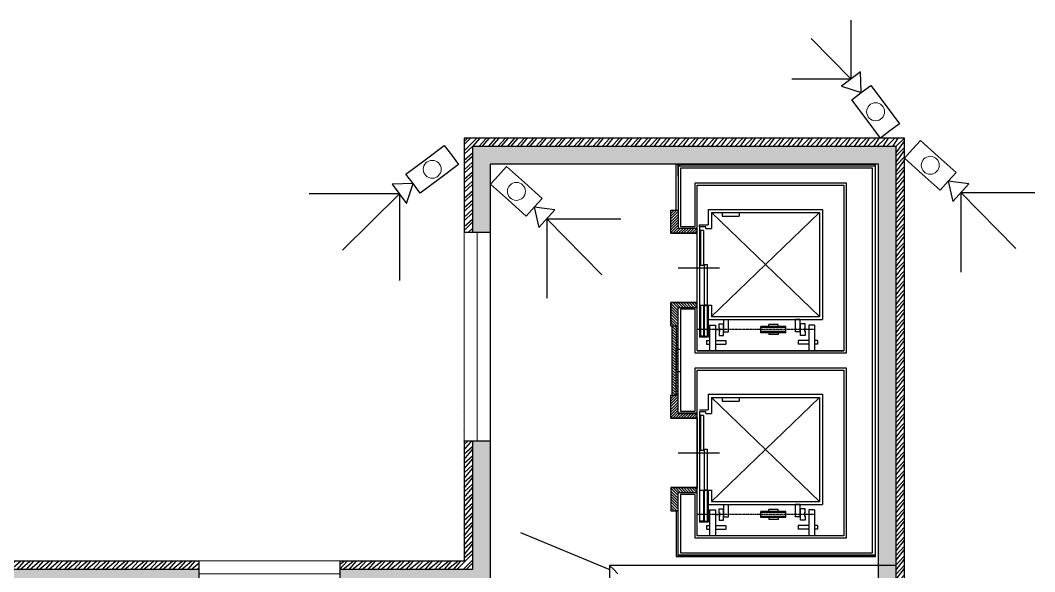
# Model space of a CAD drawing. Header units: millimetres. Extents: x 10540 to 43405, y 9870 to 40670.
# Drawn here: x 28395 to 42770, y 32850 to 40670 of the extents above; entities that cross this region are included whole.
import ezdxf

# ---------------------------------------------------------------- set-up
doc = ezdxf.new("R2010")
doc.units = ezdxf.units.MM
doc.set_wipeout_variables(frame=1)
doc.linetypes.add('DASHDOT', pattern=[1, 0.5, -0.25, 0, -0.25])
doc.linetypes.add('HIDDEN', pattern=[0.375, 0.25, -0.125])
for name, color, linetype in [('Камеры', 7, 'Continuous'), ('Перегородки', 7, 'Continuous'), ('Сетка', 7, 'Continuous'), ('Стены', 7, 'Continuous')]:
    doc.layers.add(name, color=color, linetype=linetype)
doc.layers.add('тонкие', color=7, linetype='Continuous', lineweight=20)
pattern_1 = [(134.9999999999999, (44596.4714759581, 18008.07402598388), (-19.31660880956452, -19.31660880956449), [])]

# ---------------------------------------------------------------- blocks, each defined once
blk = doc.blocks.new('*U65')
blk.add_wipeout([(-1479.9999999921333, 374.9999999970423), (1479.999999992135, 374.9999999970378), (1479.9999999921342, -5.000000000003183), (-1479.999999992134, -4.999999999998636)]).dxf.layer = 'тонкие'
for p, q in [((-1479.999999992134, 2.474551464998566e-12), (-1479.999999992133, 369.9999999970433)), ((1479.999999992134, -2.701925140441798e-12), (1479.999999992134, 369.9999999970381))]:
    blk.add_line(p, q)
at = {"layer": 'тонкие'}
for p, q in [((-1479.999999992133, 369.9999999970433), (1479.999999992134, 369.9999999970383)), ((-1479.999999992134, 184.9999999985229), (1479.999999992134, 184.9999999985179)), ((-1479.999999992134, 2.474551464998566e-12), (1479.999999992134, -2.474551464998566e-12))]:
    blk.add_line(p, q, dxfattribs=at)
blk = doc.blocks.new('*U41')
blk.add_wipeout([(-999.9999999921333, 374.9999999970423), (999.9999999921337, 374.99999999703914), (999.9999999921333, -5.000000000001364), (-999.9999999921341, -4.999999999998636)]).dxf.layer = 'тонкие'
for p, q in [((-999.9999999921338, 1.632599162759801e-12), (-999.9999999921333, 369.9999999970425)), ((999.9999999921338, -1.859972838203033e-12), (999.9999999921345, 369.999999997039))]:
    blk.add_line(p, q)
at = {"layer": 'тонкие'}
for p, q in [((-999.9999999921333, 369.9999999970425), (999.9999999921345, 369.9999999970392)), ((-999.9999999921336, 184.9999999985221), (999.9999999921342, 184.9999999985188)), ((-999.9999999921338, 1.632599162759801e-12), (999.9999999921338, -1.632599162759801e-12))]:
    blk.add_line(p, q, dxfattribs=at)
blk = doc.blocks.new('видеокамера с поворотным устройством')
blk.add_wipeout([(0, 2), (8, 2), (8, -2), (0, -2)])
at = {"color": 0, "lineweight": 20}
blk.add_circle((4, 0), 1.5, dxfattribs=at)
blk.add_wipeout([(8, 0), (10.849205711401737, 2), (10.849205711401737, -2)])
at = {"color": 0, "lineweight": 30}
blk.add_lwpolyline([(0, -2), (0, 0), (0, 2), (4, 2), (8, 2), (8, 0), (8, -2), (4, -2)], close=True, dxfattribs=at)
blk.add_lwpolyline([(8, 0), (10.84920571140174, -2), (10.84920571140174, 2), (8, 0)], dxfattribs=at)

msp = doc.modelspace()

# ---------------------------------------------------------------- hatches: boundary and pattern name
at = {"linetype": 'Continuous'}
h = msp.add_hatch(dxfattribs=at)
h.set_pattern_fill('ANSI31', color=256, scale=218.5424812603338, angle=-270.0000000000001, style=0)
h.set_pattern_definition([(225, (44596.4714759581, 53683.9759875489), (-19.31660880956451, 19.3166088095645), [])])
h.paths.add_polyline_path([(37612.12708151268, 37976.8141990853), (37688.61695003437, 37976.8141990853), (37715.93476009296, 37976.8141990853), (37715.93476009296, 37718.18961345679), (37989.11286175178, 37718.18961345679), (37989.11286175178, 37649.00047719009), (37612.12708151268, 37649.00047719009)])
h = msp.add_hatch(dxfattribs=at)
h.set_pattern_fill('ANSI31', color=256, scale=218.5424812603338, angle=-270.0000000000001, style=0)
h.set_pattern_definition([(134.9999999999999, (44596.4714759581, 20630.58380108602), (-19.31660880956452, -19.31660880956449), [])])
h.paths.add_polyline_path([(37612.12708151268, 36337.74558960921), (37688.61695003437, 36337.74558960921), (37715.93476009296, 36337.74558960921), (37715.93476009296, 36596.37017517812), (37989.11286175178, 36596.37017517812), (37989.11286175178, 36665.55931150443), (37612.12708151268, 36665.55931150443)])
h = msp.add_hatch(dxfattribs=at)
h.set_pattern_fill('ANSI31', color=256, scale=218.5424812603338, angle=-270.0000000000001, style=0)
h.set_pattern_definition(pattern_1)
h.paths.add_polyline_path([(37688.61695003437, 36004.46830570228), (37688.61695003437, 36337.74558960921), (37633.98132967876, 36337.74558960921), (37633.98132967876, 35354.30442392356), (37688.61695003437, 35354.30442392356)])
h.paths.add_polyline_path([(37688.61695003437, 35354.30442392356), (37715.93476009296, 35354.30442392356), (37715.93476009296, 35687.5817078305), (37688.61695003437, 35687.5817078305)])
h.paths.add_polyline_path([(37715.93476009296, 36004.46830570228), (37688.61695003437, 36004.46830570228), (37688.61695003437, 35687.5817078305), (37715.93476009296, 35687.5817078305)])
h.paths.add_polyline_path([(37688.61695003437, 36004.46830570228), (37715.93476009296, 36004.46830570228), (37715.93476009296, 36337.74558960921), (37688.61695003437, 36337.74558960921)])
h = msp.add_hatch(dxfattribs=at)
h.set_pattern_fill('ANSI31', color=256, scale=218.5424812603338, angle=-270.0000000000001, style=0)
h.set_pattern_definition([(225, (44596.4714759581, 51061.46621244676), (-19.31660880956451, 19.3166088095645), [])])
h.paths.add_polyline_path([(37612.12708151268, 35354.30442392356), (37688.61695003437, 35354.30442392356), (37715.93476009296, 35354.30442392356), (37715.93476009296, 35095.67983835466), (37989.11286175178, 35095.67983835466), (37989.11286175178, 35026.49070202834), (37612.12708151268, 35026.49070202834)])
h = msp.add_hatch(dxfattribs=at)
h.set_pattern_fill('ANSI31', color=256, scale=218.5424812603338, angle=-270.0000000000001, style=0)
h.set_pattern_definition(pattern_1)
h.paths.add_polyline_path([(37612.12708151268, 33715.23581450708), (37688.61695003437, 33715.23581450708), (37715.93476009296, 33715.23581450708), (37715.93476009296, 33973.86040007598), (37989.11286175178, 33973.86040007598), (37989.11286175178, 34043.04953634269), (37612.12708151268, 34043.04953634269)])
at = {"layer": 'Сетка'}
h = msp.add_hatch(dxfattribs=at)
h.set_pattern_fill('ANSI36', color=256, scale=10)
h.set_pattern_definition([(45, (0, 0), (16.83798022700467, 61.73926083235044), [79.375, -15.875, 0, -15.875])])
h.paths.add_polyline_path([(40804.8677229874, 38880.02313613422), (34804.8677229874, 38880.02313613422), (34804.8677229874, 32880.02313613422), (12804.8677229874, 32880.02313613422), (12804.8677229874, 11880.02313613422), (40804.8677229874, 11880.02313613422)])
h.paths.add_polyline_path([(13054.8677229874, 32630.02313613422), (35054.8677229874, 32630.02313613422), (35054.8677229874, 38630.02313613422), (40554.8677229874, 38630.02313613422), (40554.8677229874, 12130.02313613422), (13054.8677229874, 12130.02313613422)], flags=16)
h.paths.add_polyline_path([(37688.61695003437, 33065.07193272836), (37688.61695003437, 33715.23581450708), (37612.12708151268, 33715.23581450708), (37612.12708151268, 34043.04953634269), (37989.11286175178, 34043.04953634269), (37989.11286175178, 35026.49070202834), (37612.12708151268, 35026.49070202834), (37612.12708151268, 35354.30442392356), (37633.98132967876, 35354.30442392356), (37633.98132967876, 36337.74558960921), (37612.12708151268, 36337.74558960921), (37612.12708151268, 36665.55931150443), (37715.93476009296, 36665.55931150443), (37989.11286175178, 36665.55931150443), (37989.11286175178, 37649.00047719009), (37612.12708151268, 37649.00047719009), (37612.12708151268, 37976.8141990853), (37688.61695003437, 37976.8141990853), (37688.61695003437, 38626.97808080442), (37751.96395897793, 38626.97808080442), (40513.27852022575, 38626.97808080442), (40513.70557296203, 33065.07193272836), (37737.78900825905, 33065.07193272836)], flags=0)
h.paths.add_polyline_path([(37989.11286175178, 34043.04953634269), (37989.11286175178, 35026.49070202834), (37989.11286175178, 35103.51278888709), (37715.93476009296, 35103.51278888709), (37715.93476009296, 35687.5817078305), (37688.61695003437, 35687.5817078305), (37688.61695003437, 36337.74558960921), (37612.12708151268, 36337.74558960921), (37612.12708151268, 36665.55931150443), (37715.93476009296, 36665.55931150443), (37989.11286175178, 36665.55931150443), (37989.11286175178, 37649.00047719009), (37989.11286175178, 38331.94573109872), (40065.26643371509, 38331.94573109872), (40065.26643371509, 35982.61405753619), (37989.11286175178, 35982.61405753619), (37989.11286175178, 36596.71016126401), (37715.93476009296, 36596.71016126401), (37715.93476009296, 35687.5817078305), (37748.71613228248, 35687.5817078305), (37748.71613228248, 36573.03247636087), (37956.33148956226, 36573.03247636087), (37956.33148956226, 35949.83268534667), (40098.04780590461, 35949.83268534667), (40098.04780590461, 38364.72710328824), (37956.33148956226, 38364.72710328824), (37956.33148956226, 37746.39360439307), (37748.71613228248, 37746.39360439307), (37748.71613228248, 38572.34246050841), (40469.57002401279, 38572.34246050841), (40469.57002401279, 33119.70755302436), (37748.71613228248, 33119.70755302436), (37748.71613228248, 33944.70541977412), (37956.33148956226, 33944.70541977412), (37956.33148956226, 33327.32291024453), (40098.04780590461, 33327.32291024453), (40098.04780590461, 35742.2173281861), (37956.33148956226, 35742.2173281861), (37956.33148956226, 35124.83481859691), (37748.71613228248, 35124.83481859691), (37748.71613228249, 35687.5817078305), (37715.93476009296, 35687.5817078305), (37715.93476009296, 35103.51278888709), (37989.11286175178, 35103.51278888709), (37989.11286175178, 35709.43595599658), (40065.26643371509, 35709.43595599658), (40065.26643371509, 33360.10428243405), (37989.11286175178, 33360.10428243405)], flags=0)
h.paths.add_polyline_path([(38019.52320957111, 35116.07089530952), (38108.25970995353, 35116.07089530952), (38108.25970995353, 35092.66371410615), (38188.70517694877, 35092.66371410615), (38188.70517694877, 35322.46123444564), (39718.50254571365, 35322.46123444564), (39718.50254571365, 33846.30854552514), (38188.70517694877, 33846.30854552514), (38188.70517694877, 34005.41486984021), (38144.9966806166, 34005.41486984021), (38144.9966806166, 33802.60004925258), (38364.01669728683, 33802.60004925258), (38364.01669728683, 33802.92999845273), (38429.57944166588, 33802.92999845273), (39382.00202977585, 33802.69418604134), (39382.00202977585, 33802.92999845273), (39447.56477415489, 33802.92999845273), (39762.21104192677, 33802.60004925258), (39447.56477415489, 33802.60004925258), (39447.56477415489, 33743.16389232404), (39449.81691634582, 33743.16389232404), (39449.81691634582, 33661.21046185023), (39566.88174152302, 33661.21046185023), (39566.88174152302, 33688.1052095843), (39566.88174152302, 33725.74710917003), (39648.83517205642, 33725.74710917003), (39648.83517205642, 33507.72648584373), (39692.54366826938, 33507.72648584373), (39692.54366826938, 33453.09086548812), (39648.83517205642, 33453.09086548812), (39648.83517205642, 33661.21046185023), (39566.88174152302, 33661.21046185023), (39566.88174152302, 33634.31571411616), (39566.88174152302, 33453.09086548812), (39419.36556672977, 33453.09086548812), (39419.36556672977, 33507.72648584373), (39566.88174152302, 33507.72648584373), (39566.88174152302, 33661.21046185023), (39506.87927770542, 33661.21046185023), (39449.81691634582, 33661.21046185023), (39449.81691634582, 33628.09601342208), (39382.00202977585, 33628.09601342208), (39382.00202977585, 33661.21046185023), (39245.41297900604, 33661.21046185023), (39245.41297900604, 33617.50196557767), (39133.40995728897, 33617.50196557767), (39133.40995728897, 33590.18415545947), (39002.28446865009, 33590.18415545947), (39002.28446865009, 33617.50196557767), (38890.28144693302, 33617.50196557767), (38890.28144693302, 33661.21046185023), (38429.57944166588, 33661.21046185023), (38429.57944166588, 33628.09601342208), (38361.76455533432, 33628.09601342208), (38361.76455533432, 33661.21046185023), (38244.69972991871, 33661.21046185023), (38244.69972991871, 33634.31571411616), (38244.69972991871, 33507.72648584373), (38392.21590483116, 33507.72648584373), (38392.21590483116, 33453.09086548812), (38244.69972991871, 33453.09086548812), (38244.69972991871, 33661.21046185023), (38162.74629950451, 33661.21046185023), (38162.74629950451, 33453.09086548812), (38119.03780317234, 33453.09086548812), (38119.03780317234, 33507.72648584373), (38162.74629950451, 33507.72648584373), (38162.74629950451, 33661.21046185023), (38144.9966806166, 33661.21046185023), (38144.9966806166, 33552.97412788398), (38019.52320957111, 33552.97412788398)], flags=0)
h.paths.add_polyline_path([(38086.56044876503, 34586.54464870221), (38130.26894497799, 34586.54464870221), (38130.26894497799, 34011.62461673743), (38086.56044876503, 34011.62461673743)], flags=0)
h.paths.add_polyline_path([(38086.56044876503, 33567.7962449742), (38086.56044876503, 34004.88120746143), (38130.26894497799, 34004.88120746143), (38130.26894497799, 33567.7962449742)], flags=0)
h.paths.add_polyline_path([(38034.30715751575, 34569.81463199384), (38034.30715751575, 35067.66180228717), (38078.01565384792, 35067.66180228717), (38078.01565384792, 34569.81463199384)], flags=0)
h.paths.add_polyline_path([(38019.52320957111, 37738.58067047126), (38019.52320957111, 37769.8091095639), (38144.9966806166, 37769.8091095639), (38144.9966806166, 37988.67950582034), (39762.21104192661, 37988.67950582034), (39762.21104192661, 36425.10982441432), (39447.56477415489, 36425.10982441432), (39447.56477415489, 36365.67366742618), (39449.81691634582, 36365.67366742618), (39449.81691634582, 36283.72023695237), (39566.88174152302, 36283.72023695237), (39566.88174152302, 36310.61498474605), (39566.88174152302, 36348.25688427217), (39648.83517205642, 36348.25688427217), (39648.83517205642, 36130.23626094587), (39692.54366826938, 36130.23626094587), (39692.54366826938, 36075.60064064986), (39648.83517205642, 36075.60064064986), (39648.83517205642, 36283.72023695237), (39566.88174152302, 36283.72023695237), (39566.88174152302, 36256.8254892183), (39566.88174152302, 36075.60064064986), (39419.36556672977, 36075.60064064986), (39419.36556672977, 36130.23626094587), (39566.88174152302, 36130.23626094587), (39566.88174152302, 36283.72023695237), (39506.87927770542, 36283.72023695237), (39449.81691634582, 36283.72023695237), (39449.81691634582, 36250.60578858382), (39382.00202977585, 36250.60578858382), (39382.00202977585, 36283.72023695237), (39245.41297900604, 36283.72023695237), (39245.41297900604, 36240.01174073941), (39133.40995728897, 36240.01174073941), (39133.40995728897, 36212.69393056161), (39002.28446865009, 36212.69393056161), (39002.28446865009, 36240.01174073941), (38890.28144693302, 36240.01174073941), (38890.28144693302, 36283.72023695237), (38429.57944166588, 36283.72023695237), (38429.57944166588, 36250.60578858382), (38361.76455533432, 36250.60578858382), (38361.76455533432, 36283.72023695237), (38244.69972991871, 36283.72023695237), (38244.69972991871, 36256.8254892183), (38244.69972991871, 36130.23626094587), (38392.21590483116, 36130.23626094587), (38392.21590483116, 36075.60064064986), (38244.69972991871, 36075.60064064986), (38244.69972991871, 36283.72023695237), (38162.74629950451, 36283.72023695237), (38162.74629950451, 36075.60064064986), (38119.03780317234, 36075.60064064986), (38119.03780317234, 36130.23626094587), (38162.74629950451, 36130.23626094587), (38162.74629950451, 36283.72023695237), (38144.9966806166, 36283.72023695237), (38144.9966806166, 36175.48390298612), (38019.52320957111, 36175.48390298612)], flags=0)
h.paths.add_polyline_path([(38086.56044876503, 37209.05442386396), (38130.26894497799, 37209.05442386396), (38130.26894497799, 36634.13439183957), (38086.56044876503, 36634.13439183957)], flags=0)
h.paths.add_polyline_path([(38034.30715751575, 36188.31381654269), (38034.30715751575, 36625.39877908952), (38078.01565384792, 36625.39877908952), (38078.01565384792, 36188.31381654269)], flags=0)
h.paths.add_polyline_path([(38086.56044876503, 36190.30602007634), (38086.56044876503, 36627.39098262317), (38130.26894497799, 36627.39098262317), (38130.26894497799, 36190.30602007634)], flags=0)
h.paths.add_polyline_path([(38188.70517694877, 36468.81832062728), (38953.60386133121, 37206.89466508753), (38188.70517694877, 37944.97100954778), (39718.50254571365, 37944.97100954778), (39718.50254571365, 36468.81832062728)], flags=0)
h.paths.add_polyline_path([(38034.30715751575, 37192.32440715558), (38034.30715751575, 37690.17157744891), (38078.01565384792, 37690.17157744891), (38078.01565384792, 37192.32440715558)], flags=0)
h.paths.add_polyline_path([(39002.28446865009, 33704.9189581228), (39002.28446865009, 33732.236768241), (39133.40995728897, 33732.236768241), (39133.40995728898, 33704.9189581228)], flags=0)
h.paths.add_polyline_path([(39002.28446865009, 36327.42873322494), (39002.28446865009, 36354.74654340274), (39133.40995728897, 36354.74654340274), (39133.40995728896, 36327.42873322494)], flags=0)
at = {"layer": 'Стены'}
h = msp.add_hatch(dxfattribs=at)
h.set_pattern_fill('ANSI32', color=256, scale=10)
h.set_pattern_definition([(45, (-559573020.429976, -453748489.8957176), (-67.35192090801866, 67.35192090801866), []), (45, (-559572975.528676, -453748489.8957176), (-67.35192090801866, 67.35192090801866), [])])
h.paths.add_polyline_path([(12804.8677229874, 32880.02313613422), (12804.8677229874, 11880.02313613422), (40804.8677229874, 11880.02313613421), (40804.8677229874, 38880.02313613422), (34804.8677229874, 38880.02313613422), (34804.8677229874, 32880.02313613422)], flags=16)
h.paths.add_polyline_path([(12684.8677229874, 11760.02313613422), (40924.8677229874, 11760.02313613421), (40924.8677229874, 39000.02313613422), (34684.8677229874, 39000.02313613422), (34684.8677229874, 33000.02313613422), (12684.8677229874, 33000.02313613422)])
h.paths.add_polyline_path([(13054.8677229874, 32630.02313613422), (35054.8677229874, 32630.02313613422), (35054.8677229874, 38630.02313613422), (40554.8677229874, 38630.02313613422), (40554.8677229874, 12130.02313613422), (13054.8677229874, 12130.02313613421)], flags=0)

# ---------------------------------------------------------------- linework, layer by layer
at = {"linetype": 'Continuous'}
for p, q in [((37715.93476009296, 38460.25679641492), (37715.93476009296, 38626.97808080442)), ((37715.93476009296, 38605.12383269794), (37715.93476009296, 37721.05251502521)), ((37715.93476009296, 38605.12383269794), (40513.28019833492, 38605.12383269794)), ((37612.12708151268, 37976.8141990853), (37715.93476009296, 37976.8141990853)), ((38144.9966806166, 37988.67950582034), (38144.9966806166, 37769.8091095639)), ((38144.9966806166, 37988.67950582034), (39762.21104192661, 37988.67950582034)), ((39762.21104192661, 37988.67950582034), (39762.21104192661, 36425.10982441432)), ((39718.50254571365, 37944.97100954778), (38188.70517694877, 36468.81832062728)), ((38188.70517694877, 37944.97100954778), (39718.50254571365, 36468.81832062728)), ((38188.70517694877, 37944.97100954778), (38188.70517694877, 37715.17348920829)), ((38188.70517694877, 37944.97100954778), (39718.50254571365, 37944.97100954778)), ((38342.68252623008, 37944.97100954778), (38342.68252623008, 37890.33538925178)), ((38342.68252623008, 37890.33538925178), (38583.07925558017, 37890.33538925178)), ((38583.07925558017, 37944.97100954778), (38583.07925558017, 37890.33538925178)), ((39718.50254571365, 37944.97100954778), (39718.50254571365, 36468.81832062728)), ((37715.93476009296, 37721.05251502521), (37989.11286175178, 37721.05251502521)), ((38019.52320957111, 37738.58067047126), (38019.52320957111, 37769.8091095639)), ((38019.52320957111, 37769.8091095639), (38144.9966806166, 37769.8091095639)), ((38019.52320957111, 37738.58067047126), (38019.52320957111, 36175.48390298612)), ((38108.25970995353, 37738.58067047126), (38019.52320957111, 37738.58067047126)), ((38078.01565384792, 37690.17157744891), (38034.30715751575, 37690.17157744891)), ((38034.30715751575, 37690.17157744891), (38034.30715751575, 37192.32440715558)), ((38078.01565384792, 37690.17157744891), (38078.01565384792, 37192.32440715558)), ((38108.25970995353, 37715.17348920829), (38108.25970995353, 37738.58067047126)), ((38108.25970995353, 37715.17348920829), (38188.70517694877, 37715.17348920829)), ((37612.12708151268, 37649.00047719009), (37989.11286175178, 37649.00047719009)), ((37612.12708151268, 37649.00047719009), (37989.11286175178, 37649.00047719009)), ((37989.11286175178, 37649.00047719009), (37715.93476009296, 37649.00047719009)), ((37715.93476009296, 37649.00047719009), (37989.11286175178, 37649.00047719009)), ((37715.93476009296, 37649.00047719009), (37989.11286175178, 37649.00047719009)), ((37989.11286175178, 37649.00047719009), (37715.93476009296, 37649.00047719009)), ((37715.93476009296, 37649.00047719009), (37989.11286175178, 37649.00047719009)), ((37715.93476009296, 37649.00047719009), (37989.11286175178, 37649.00047719009)), ((37989.11286175178, 36665.55931150443), (37989.11286175178, 37649.00047719009)), ((37715.93476009296, 37157.27989434726), (38304.09382545875, 37157.27989434726)), ((38078.01565384792, 37192.32440715558), (38034.30715751575, 37192.32440715558)), ((38086.56044876503, 37209.05442386396), (38086.56044876503, 36634.13439183957)), ((38086.56044876503, 37209.05442386396), (38130.26894497799, 37209.05442386396)), ((38130.26894497799, 37209.05442386396), (38130.26894497799, 36634.13439183957)), ((37612.12708151268, 36665.55931150443), (37715.93476009296, 36665.55931150443)), ((37715.93476009296, 36665.55931150443), (37612.12708151268, 36665.55931150443)), ((37715.93476009296, 36665.55931150443), (37612.12708151268, 36665.55931150443)), ((37715.93476009296, 36665.55931150443), (37989.11286175178, 36665.55931150443)), ((37989.11286175178, 36665.55931150443), (37715.93476009296, 36665.55931150443)), ((37715.93476009296, 36665.55931150443), (37989.11286175178, 36665.55931150443)), ((37715.93476009296, 36665.55931150443), (37989.11286175178, 36665.55931150443)), ((37715.93476009296, 36665.55931150443), (37989.11286175178, 36665.55931150443)), ((37715.93476009296, 36665.55931150443), (37989.11286175178, 36665.55931150443)), ((37715.93476009296, 36596.71016126401), (37989.11286175178, 36596.71016126401)), ((38086.56044876503, 36634.13439183957), (38130.26894497799, 36634.13439183957)), ((38144.9966806166, 36627.92464494235), (38144.9966806166, 36425.10982441432)), ((38144.9966806166, 36627.92464494235), (38188.70517694877, 36627.92464494235)), ((38188.70517694877, 36627.92464494235), (38188.70517694877, 36468.81832062728)), ((38144.9966806166, 36425.10982441432), (38144.9966806166, 36175.48390298612)), ((38144.9966806166, 36425.10982441432), (39762.21104192661, 36425.10982441432)), ((38188.70517694877, 36468.81832062728), (39718.50254571365, 36468.81832062728)), ((38364.01669728683, 36425.43977355487), (38429.57944166588, 36425.43977355487)), ((38364.01669728683, 36250.60578858382), (38364.01669728683, 36425.43977355487)), ((38429.57944166588, 36250.60578858382), (38429.57944166588, 36425.43977355487)), ((39447.56477415489, 36425.43977355487), (39382.00202977585, 36425.43977355487)), ((39382.00202977585, 36250.60578858382), (39382.00202977585, 36425.43977355487)), ((39447.56477415489, 36250.60578858382), (39447.56477415489, 36425.43977355487)), ((37612.12708151268, 36337.74558960921), (37715.93476009296, 36337.74558960921)), ((37633.98132967876, 35354.30442392356), (37633.98132967876, 36337.74558960921)), ((38162.74629950451, 36348.25688427217), (38162.74629950451, 35982.61405753619)), ((38162.74629950451, 36348.25688427217), (38244.69972991871, 36348.25688427217)), ((38244.69972991871, 36348.25688427217), (38244.69972991871, 35982.61405753619)), ((38244.69972991871, 36310.61498474605), (38244.69972991871, 36256.8254892183)), ((38244.69972991871, 36283.72023695237), (38304.70219385551, 36283.72023695237)), ((38296.20181095527, 36365.67366742618), (38361.76455533432, 36365.67366742618)), ((38296.20181095527, 36300.71964013106), (38296.20181095527, 36365.67366742618)), ((38296.20181095527, 36266.7208339525), (38296.20181095527, 36201.76680647857)), ((38304.70219385551, 36310.61498474605), (38304.70219385551, 36256.8254892183)), ((38361.76455533432, 36201.76680647857), (38361.76455533432, 36365.67366742618)), ((38364.01669728683, 36250.60578858382), (38429.57944166588, 36250.60578858382)), ((38890.28144693302, 36240.01174073941), (38890.28144693302, 36327.42873322494)), ((39245.41297900604, 36327.42873322494), (38890.28144693302, 36327.42873322494)), ((39245.41297900604, 36311.03804713018), (38890.28144693302, 36311.03804713018)), ((39245.41297900604, 36256.40242683417), (38890.28144693302, 36256.40242683417)), ((39245.41297900604, 36240.01174073941), (38890.28144693302, 36240.01174073941)), ((39002.28446865009, 36327.42873322494), (39002.28446865009, 36354.74654340274)), ((39133.40995728897, 36354.74654340274), (39002.28446865009, 36354.74654340274)), ((39002.28446865009, 36240.01174073941), (39002.28446865009, 36212.69393056161)), ((39133.40995728897, 36327.42873322494), (39133.40995728897, 36354.74654340274)), ((39133.40995728897, 36240.01174073941), (39133.40995728897, 36212.69393056161)), ((39245.41297900604, 36240.01174073941), (39245.41297900604, 36327.42873322494)), ((39447.56477415489, 36250.60578858382), (39382.00202977585, 36250.60578858382)), ((39515.37966072487, 36365.67366742618), (39449.81691634582, 36365.67366742618)), ((39449.81691634582, 36201.76680647857), (39449.81691634582, 36365.67366742618)), ((39506.87927770542, 36310.61498474605), (39506.87927770542, 36256.8254892183)), ((39566.88174152302, 36283.72023695237), (39506.87927770542, 36283.72023695237)), ((39515.37966072487, 36300.71964013106), (39515.37966072487, 36365.67366742618)), ((39515.37966072487, 36266.7208339525), (39515.37966072487, 36201.76680647857)), ((39566.88174152302, 36348.25688427217), (39566.88174152302, 35982.61405753619)), ((39648.83517205642, 36348.25688427217), (39566.88174152302, 36348.25688427217)), ((39566.88174152302, 36310.61498474605), (39566.88174152302, 36256.8254892183)), ((39648.83517205642, 36348.25688427217), (39648.83517205642, 35982.61405753619)), ((38144.9966806166, 36175.48390298612), (38019.52320957111, 36175.48390298612)), ((38119.03780317234, 36130.23626094587), (38119.03780317234, 36075.60064064986)), ((38119.03780317234, 36130.23626094587), (38162.74629950451, 36130.23626094587)), ((38244.69972991871, 36130.23626094587), (38392.21590483116, 36130.23626094587)), ((38296.20181095527, 36201.76680647857), (38361.76455533432, 36201.76680647857)), ((38392.21590483116, 36130.23626094587), (38392.21590483116, 36075.60064064986)), ((39133.40995728897, 36212.69393056161), (39002.28446865009, 36212.69393056161)), ((39566.88174152302, 36130.23626094587), (39419.36556672977, 36130.23626094587)), ((39419.36556672977, 36130.23626094587), (39419.36556672977, 36075.60064064986)), ((39515.37966072487, 36201.76680647857), (39449.81691634582, 36201.76680647857)), ((39692.54366826938, 36130.23626094587), (39648.83517205642, 36130.23626094587)), ((39692.54366826938, 36130.23626094587), (39692.54366826938, 36075.60064064986)), ((37989.11286175178, 35982.61405753619), (40065.26643371509, 35982.61405753619)), ((38119.03780317234, 36075.60064064986), (38162.74629950451, 36075.60064064986)), ((38244.69972991871, 36075.60064064986), (38392.21590483116, 36075.60064064986)), ((39566.88174152302, 36075.60064064986), (39419.36556672977, 36075.60064064986)), ((39692.54366826938, 36075.60064064986), (39648.83517205642, 36075.60064064986)), ((37989.11286175178, 35709.43595599658), (40065.26643371509, 35709.43595599658)), ((38144.9966806166, 35366.1697307182), (39762.21104192661, 35366.1697307182)), ((38144.9966806166, 35366.1697307182), (38144.9966806166, 35147.29933440215)), ((39762.21104192661, 35366.1697307182), (39762.21104192661, 33802.60004925258)), ((37612.12708151268, 35354.30442392356), (37715.93476009296, 35354.30442392356)), ((38188.70517694877, 35322.46123444564), (39718.50254571365, 35322.46123444564)), ((39718.50254571365, 35322.46123444564), (38188.70517694877, 33846.30854552514)), ((38188.70517694877, 35322.46123444564), (39718.50254571365, 33846.30854552514)), ((38188.70517694877, 35322.46123444564), (38188.70517694877, 35092.66371410615)), ((38342.68252623008, 35322.46123444564), (38342.68252623008, 35267.82561414964)), ((38342.68252623008, 35267.82561414964), (38583.07925558017, 35267.82561414964)), ((38583.07925558017, 35322.46123444564), (38583.07925558017, 35267.82561414964)), ((39718.50254571365, 35322.46123444564), (39718.50254571365, 33846.30854552514)), ((37715.93476009296, 35103.51278888709), (37989.11286175178, 35103.51278888709)), ((37715.93476009296, 35095.33985226876), (37989.11286175178, 35095.33985226876)), ((38019.52320957111, 35147.29933440215), (38144.9966806166, 35147.29933440215)), ((38019.52320957111, 35116.07089530952), (38019.52320957111, 33552.97412788398)), ((38108.25970995353, 35116.07089530952), (38019.52320957111, 35116.07089530952)), ((38108.25970995353, 35092.66371410615), (38108.25970995353, 35116.07089530952)), ((38108.25970995353, 35092.66371410615), (38188.70517694877, 35092.66371410615)), ((37715.93476009296, 35026.49070202834), (37612.12708151268, 35026.49070202834)), ((37715.93476009296, 35026.49070202834), (37612.12708151268, 35026.49070202834)), ((37612.12708151268, 35026.49070202834), (37715.93476009296, 35026.49070202834)), ((37612.12708151268, 35026.49070202834), (37989.11286175178, 35026.49070202834)), ((37612.12708151268, 35026.49070202834), (37989.11286175178, 35026.49070202834)), ((37715.93476009296, 35026.49070202834), (37989.11286175178, 35026.49070202834)), ((37715.93476009296, 35026.49070202834), (37989.11286175178, 35026.49070202834)), ((37715.93476009296, 35026.49070202834), (37989.11286175178, 35026.49070202834)), ((37715.93476009296, 35026.49070202834), (37989.11286175178, 35026.49070202834)), ((37989.11286175178, 35026.49070202834), (37715.93476009296, 35026.49070202834)), ((37715.93476009296, 35026.49070202834), (37989.11286175178, 35026.49070202834)), ((37989.11286175178, 35026.49070202834), (37989.11286175178, 34043.04953634269)), ((38078.01565384792, 35067.66180228717), (38034.30715751575, 35067.66180228717)), ((38034.30715751575, 35067.66180228717), (38034.30715751575, 34569.81463199384)), ((38078.01565384792, 35067.66180228717), (38078.01565384792, 34569.81463199384)), ((37715.93476009296, 34534.77011918552), (38304.09382545875, 34534.77011918552)), ((37715.93476009296, 34534.77011918552), (38304.09382545875, 34534.77011918552)), ((38078.01565384792, 34569.81463199384), (38034.30715751575, 34569.81463199384)), ((38086.56044876503, 34586.54464870221), (38086.56044876503, 34011.62461673743)), ((38086.56044876503, 34586.54464870221), (38130.26894497799, 34586.54464870221)), ((38130.26894497799, 34586.54464870221), (38130.26894497799, 34011.62461673743)), ((37612.12708151268, 34043.04953634269), (37989.11286175178, 34043.04953634269)), ((37715.93476009296, 33065.07193272836), (37715.93476009296, 33973.86040007598)), ((38086.56044876503, 34011.62461673743), (38130.26894497799, 34011.62461673743)), ((38144.9966806166, 34005.41486984021), (38144.9966806166, 33802.60004925258)), ((38144.9966806166, 34005.41486984021), (38188.70517694877, 34005.41486984021)), ((38188.70517694877, 34005.41486984021), (38188.70517694877, 33846.30854552514)), ((38144.9966806166, 33802.60004925258), (39762.21104192661, 33802.60004925258)), ((38144.9966806166, 33802.60004925258), (38144.9966806166, 33552.97412788398)), ((38188.70517694877, 33846.30854552514), (39718.50254571365, 33846.30854552514)), ((38364.01669728683, 33802.92999845273), (38429.57944166588, 33802.92999845273)), ((38364.01669728683, 33628.09601342208), (38364.01669728683, 33802.92999845273)), ((38429.57944166588, 33628.09601342208), (38429.57944166588, 33802.92999845273)), ((39382.00202977585, 33628.09601342208), (39382.00202977585, 33802.92999845273)), ((39447.56477415489, 33802.92999845273), (39382.00202977585, 33802.92999845273)), ((39447.56477415489, 33628.09601342208), (39447.56477415489, 33802.92999845273)), ((37612.12708151268, 33715.23581450708), (37715.93476009296, 33715.23581450708)), ((38162.74629950451, 33725.74710917003), (38162.74629950451, 33360.10428243405)), ((38162.74629950451, 33725.74710917003), (38244.69972991871, 33725.74710917003)), ((38244.69972991871, 33725.74710917003), (38244.69972991871, 33360.10428243405)), ((38244.69972991871, 33688.1052095843), (38244.69972991871, 33634.31571411616)), ((38244.69972991871, 33661.21046185023), (38304.70219385551, 33661.21046185023)), ((38296.20181095527, 33743.16389232404), (38361.76455533432, 33743.16389232404)), ((38296.20181095527, 33678.20986502893), (38296.20181095527, 33743.16389232404)), ((38296.20181095527, 33644.21105885036), (38296.20181095527, 33579.25703137643)), ((38304.70219385551, 33688.1052095843), (38304.70219385551, 33634.31571411616)), ((38361.76455533432, 33579.25703137643), (38361.76455533432, 33743.16389232404)), ((38890.28144693302, 33617.50196557767), (38890.28144693302, 33704.9189581228)), ((39245.41297900604, 33704.9189581228), (38890.28144693302, 33704.9189581228)), ((39245.41297900604, 33688.52827202804), (38890.28144693302, 33688.52827202804)), ((39002.28446865009, 33704.9189581228), (39002.28446865009, 33732.236768241)), ((39133.40995728897, 33732.236768241), (39002.28446865009, 33732.236768241)), ((39133.40995728897, 33704.9189581228), (39133.40995728897, 33732.236768241)), ((39245.41297900604, 33617.50196557767), (39245.41297900604, 33704.9189581228)), ((39449.81691634582, 33579.25703137643), (39449.81691634582, 33743.16389232404)), ((39515.37966072487, 33743.16389232404), (39449.81691634582, 33743.16389232404)), ((39506.87927770542, 33688.1052095843), (39506.87927770542, 33634.31571411616)), ((39566.88174152302, 33661.21046185023), (39506.87927770542, 33661.21046185023)), ((39515.37966072487, 33678.20986502893), (39515.37966072487, 33743.16389232404)), ((39515.37966072487, 33644.21105885036), (39515.37966072487, 33579.25703137643)), ((39566.88174152302, 33725.74710917003), (39566.88174152302, 33360.10428243405)), ((39648.83517205642, 33725.74710917003), (39566.88174152302, 33725.74710917003)), ((39566.88174152302, 33688.1052095843), (39566.88174152302, 33634.31571411616)), ((39648.83517205642, 33725.74710917003), (39648.83517205642, 33360.10428243405)), ((38144.9966806166, 33552.97412788398), (38019.52320957111, 33552.97412788398)), ((38119.03780317234, 33507.72648584373), (38162.74629950451, 33507.72648584373)), ((38119.03780317234, 33507.72648584373), (38119.03780317234, 33453.09086548812)), ((38244.69972991871, 33507.72648584373), (38392.21590483116, 33507.72648584373)), ((38296.20181095527, 33579.25703137643), (38361.76455533432, 33579.25703137643)), ((38364.01669728683, 33628.09601342208), (38429.57944166588, 33628.09601342208)), ((38392.21590483116, 33507.72648584373), (38392.21590483116, 33453.09086548812)), ((39245.41297900604, 33633.89265167243), (38890.28144693302, 33633.89265167243)), ((39245.41297900604, 33617.50196557767), (38890.28144693302, 33617.50196557767)), ((39002.28446865009, 33617.50196557767), (39002.28446865009, 33590.18415545947)), ((39133.40995728897, 33590.18415545947), (39002.28446865009, 33590.18415545947)), ((39133.40995728897, 33617.50196557767), (39133.40995728897, 33590.18415545947)), ((39447.56477415489, 33628.09601342208), (39382.00202977585, 33628.09601342208)), ((39566.88174152302, 33507.72648584373), (39419.36556672977, 33507.72648584373)), ((39419.36556672977, 33507.72648584373), (39419.36556672977, 33453.09086548812)), ((39515.37966072487, 33579.25703137643), (39449.81691634582, 33579.25703137643)), ((39692.54366826938, 33507.72648584373), (39648.83517205642, 33507.72648584373)), ((39692.54366826938, 33507.72648584373), (39692.54366826938, 33453.09086548812)), ((38119.03780317234, 33453.09086548812), (38162.74629950451, 33453.09086548812)), ((38244.69972991871, 33453.09086548812), (38392.21590483116, 33453.09086548812)), ((39566.88174152302, 33453.09086548812), (39419.36556672977, 33453.09086548812)), ((39692.54366826938, 33453.09086548812), (39648.83517205642, 33453.09086548812)), ((37715.93476009296, 33086.92618083484), (40502.35139620231, 33086.92618083484)), ((37715.93476009296, 33086.92618083484), (40502.35139620231, 33086.92618083484))]:
    msp.add_line(p, q, dxfattribs=at)
at = {"linetype": 'HIDDEN'}
for p, q in [((38034.30715751575, 36625.39877908952), (38034.30715751575, 36188.31381654269)), ((38078.01565384792, 36625.39877908952), (38034.30715751575, 36625.39877908952)), ((38078.01565384792, 36625.39877908952), (38078.01565384792, 36188.31381654269)), ((38086.56044876503, 36627.39098262317), (38086.56044876503, 36190.30602007634)), ((38086.56044876503, 36627.39098262317), (38130.26894497799, 36627.39098262317)), ((38130.26894497799, 36627.39098262317), (38130.26894497799, 36190.30602007634)), ((38078.01565384792, 36188.31381654269), (38034.30715751575, 36188.31381654269)), ((38086.56044876503, 36190.30602007634), (38130.26894497799, 36190.30602007634)), ((38078.01565384792, 34002.88900392778), (38034.30715751575, 34002.88900392778)), ((38078.01565384792, 34002.88900392778), (38078.01565384792, 33565.80404144056)), ((38086.56044876503, 34004.88120746143), (38086.56044876503, 33567.7962449742)), ((38086.56044876503, 34004.88120746143), (38130.26894497799, 34004.88120746143)), ((38130.26894497799, 34004.88120746143), (38130.26894497799, 33567.7962449742)), ((38078.01565384792, 33565.80404144056), (38034.30715751575, 33565.80404144056)), ((38086.56044876503, 33567.7962449742), (38130.26894497799, 33567.7962449742)), ((37737.78900825905, 33065.07193272836), (40513.70557296203, 33065.07193272836))]:
    msp.add_line(p, q, dxfattribs=at)
at = {"linetype": 'DASHDOT', "ltscale": 0.08}
for p, q in [((39664.84515619205, 36283.72023695237), (37998.45873665737, 36283.72023695237)), ((39664.84515619205, 33661.21046185023), (37998.45873665737, 33661.21046185023))]:
    msp.add_line(p, q, dxfattribs=at)
at = {"linetype": 'Continuous'}
for points in [[(37989.11286175178, 37649.00047719009), (37612.12708151268, 37649.00047719009), (37612.12708151268, 37976.8141990853), (37688.61695003437, 37976.8141990853), (37688.61695003437, 38626.97808080442), (37751.96395897793, 38626.97808080442)], [(37715.93476009296, 33065.07193272836), (40513.70557296203, 33065.07193272836), (40513.27852022575, 38626.97808080442), (37688.61695003437, 38626.97808080442)], [(37989.11286175178, 37649.00047719009), (37989.11286175178, 38331.94573109872), (40065.26643371509, 38331.94573109872), (40065.26643371509, 35982.61405753619)], [(37989.11286175178, 36665.55931150443), (37612.12708151268, 36665.55931150443), (37612.12708151268, 36337.74558960921), (37688.61695003437, 36337.74558960921), (37688.61695003437, 35687.5817078305), (37748.71613228248, 35687.5817078305)], [(37612.12708151268, 36337.74558960921), (37612.12708151268, 36665.55931150443)], [(37989.11286175178, 35982.61405753619), (37989.11286175178, 36665.55931150443)], [(37715.93476009296, 35103.51278888709), (37715.93476009296, 36596.71016126401)], [(37989.11286175178, 35026.49070202834), (37612.12708151268, 35026.49070202834), (37612.12708151268, 35354.30442392356), (37688.61695003437, 35354.30442392356), (37688.61695003437, 36004.46830570228), (37748.71613228248, 36004.46830570228)], [(40065.26643371509, 35709.43595599658), (40065.26643371509, 33360.10428243405), (37989.11286175178, 33360.10428243405), (37989.11286175178, 34043.04953634269)], [(37989.11286175178, 35026.49070202834), (37989.11286175178, 35709.43595599658)], [(37612.12708151268, 35026.49070202834), (37612.12708151268, 35354.30442392356)], [(37989.11286175178, 34043.04953634269), (37612.12708151268, 34043.04953634269), (37612.12708151268, 33715.23581450708), (37688.61695003437, 33715.23581450708), (37688.61695003437, 33065.07193272836), (37751.96395897793, 33065.07193272836)], [(40513.70389509128, 33086.92618083484), (37715.93476009296, 33086.92618083484), (37715.93476009296, 33973.86040007598), (37989.11286175178, 33973.86040007598)], [(37715.93476009296, 33086.92618083484), (40502.35139620231, 33086.92618083484)]]:
    msp.add_lwpolyline(points, dxfattribs=at)
msp.add_lwpolyline([(37748.71613228248, 33944.70541977412), (37748.71613228248, 33119.70755302436), (40469.57002401279, 33119.70755302436), (40469.57002401279, 38572.34246050841), (37748.71613228248, 38572.34246050841), (37748.71613228248, 37746.39360439307), (37956.33148956226, 37746.39360439307), (37956.33148956226, 38364.72710328824), (40098.04780590461, 38364.72710328824), (40098.04780590461, 35949.83268534667), (37956.33148956226, 35949.83268534667), (37956.33148956226, 36573.03247636087), (37748.71613228248, 36573.03247636087), (37748.71613228248, 35124.83481859691), (37956.33148956226, 35124.83481859691), (37956.33148956226, 35742.2173281861), (40098.04780590461, 35742.2173281861), (40098.04780590461, 33327.32291024453), (37956.33148956226, 33327.32291024453), (37956.33148956226, 33944.70541977412)], close=True, dxfattribs=at)
at = {"linetype": 'HIDDEN'}
for points in [[(40065.26643371509, 35982.61405753619), (37989.11286175178, 35982.61405753619), (37989.11286175178, 38331.94573109872), (40065.26643371509, 38331.94573109872)], [(40065.26643371509, 33360.10428243405), (37989.11286175178, 33360.10428243405), (37989.11286175178, 35709.43595599658), (40065.26643371509, 35709.43595599658)]]:
    msp.add_lwpolyline(points, close=True, dxfattribs=at)
at = {"layer": 'Перегородки'}
for p, q in [((40804.8677229874, 32940.02313613422), (36744.8677229874, 32940.02313613422)), ((36744.8677229874, 32940.02313613422), (36744.8677229874, 24820.02313613422)), ((36744.8677229874, 32940.02313613422), (36804.8677229874, 32880.02313613422)), ((36864.8677229874, 32820.02313613422), (36804.8677229874, 32880.02313613422))]:
    msp.add_line(p, q, dxfattribs=at)
at = {"layer": 'Сетка'}
msp.add_lwpolyline([(36739.57002401279, 32880.10428237445), (35489.57002401279, 33400.10428237445)], dxfattribs=at)
at = {"layer": 'Стены'}
for p, q in [((40924.8677229874, 39000.02313613422), (34684.8677229874, 39000.02313613422)), ((34684.8677229874, 39000.02313613422), (34684.8677229874, 33000.02313613422)), ((40924.8677229874, 11760.02313613422), (40924.8677229874, 39000.02313613422)), ((40804.8677229874, 38880.02313613422), (34804.8677229874, 38880.02313613422)), ((34804.8677229874, 38880.02313613422), (34804.8677229874, 32880.02313613422)), ((40804.8677229874, 11880.02313613422), (40804.8677229874, 38880.02313613422)), ((40554.8677229874, 38630.02313613422), (35054.8677229874, 38630.02313613422)), ((35054.8677229874, 38630.02313613422), (35054.8677229874, 32630.023136134223)), ((40554.8677229874, 12130.02313613422), (40554.8677229874, 38630.02313613422)), ((34684.8677229874, 33000.02313613422), (12684.8677229874, 33000.02313613422)), ((34804.8677229874, 32880.02313613422), (12804.8677229874, 32880.02313613422))]:
    msp.add_line(p, q, dxfattribs=at)

# ---------------------------------------------------------------- next in the draw order: block references
at = {"layer": 'Камеры', "color": 240, "true_color": 0xed1f24, "xscale": 84.73870062199374, "yscale": 84.73870062199374, "zscale": 84.73870062199374, "rotation": 318.1216509861391}
msp.add_blockref('видеокамера с поворотным устройством', (41038.00257345992, 38840), dxfattribs=at)
at = {"layer": 'Камеры', "color": 242, "true_color": 0xcd2027, "xscale": 84.73870062199373, "yscale": 84.73870062199373, "zscale": 84.73870062199373, "rotation": 216.885345881416}
msp.add_blockref('видеокамера с поворотным устройством', (34503.38889823423, 38760), dxfattribs=at)
at = {"layer": 'Стены', "rotation": 90}
msp.add_blockref('*U65', (35055, 36180), dxfattribs=at)
at = {"layer": 'Стены'}
msp.add_blockref('*U41', (31930, 32635), dxfattribs=at)

# ---------------------------------------------------------------- next in the draw order: linework, layer by layer
at = {"layer": 'Камеры', "color": 242, "true_color": 0xcd2027}
for p, q in [((33768.05957527293, 38208.19316170125), (32490, 38208.19316170125)), ((33768.05957527293, 38208.19316170125), (32960, 37410)), ((33768.05957527294, 38208.19316170125), (33768.05957527293, 36980))]:
    msp.add_line(p, q, dxfattribs=at)
at = {"layer": 'Камеры', "color": 240, "true_color": 0xed1f24}
for q in [(42503.05571064797, 37432.14703019501), (42770, 38226.2883670475), (41722.5155620721, 37099.99999999999)]:
    msp.add_line((41722.51556207209, 38226.2883670475), q, dxfattribs=at)

# ---------------------------------------------------------------- next in the draw order: block references
at = {"layer": 'Камеры', "color": 242, "true_color": 0xcd2027, "xscale": 84.73870062199373, "yscale": 84.73870062199373, "zscale": 84.73870062199373, "rotation": 126.8853458814161}
msp.add_blockref('видеокамера с поворотным устройством', (40719.00048510025, 39101.74612913062), dxfattribs=at)
at = {"layer": 'Камеры', "color": 240, "true_color": 0xed1f24, "xscale": 84.73870062199374, "yscale": 84.73870062199374, "zscale": 84.73870062199374, "rotation": 318.1216509861391}
msp.add_blockref('видеокамера с поворотным устройством', (35173.13485047252, 38470.00000000001), dxfattribs=at)

# ---------------------------------------------------------------- next in the draw order: linework, layer by layer
at = {"layer": 'Камеры', "color": 242, "true_color": 0xcd2027}
for q in [(40167.19364680149, 40670.02313613422), (39600, 40410.02313613422), (39330, 39837.07545209193)]:
    msp.add_line((40167.19364680149, 39837.07545209193), q, dxfattribs=at)
at = {"layer": 'Камеры', "color": 240, "true_color": 0xed1f24}
for q in [(36638.18798766057, 37062.14703019502), (36905.1322770126, 37856.28836704751), (35857.6478390847, 36730)]:
    msp.add_line((35857.64783908469, 37856.28836704751), q, dxfattribs=at)

doc.saveas('drawing.dxf')
